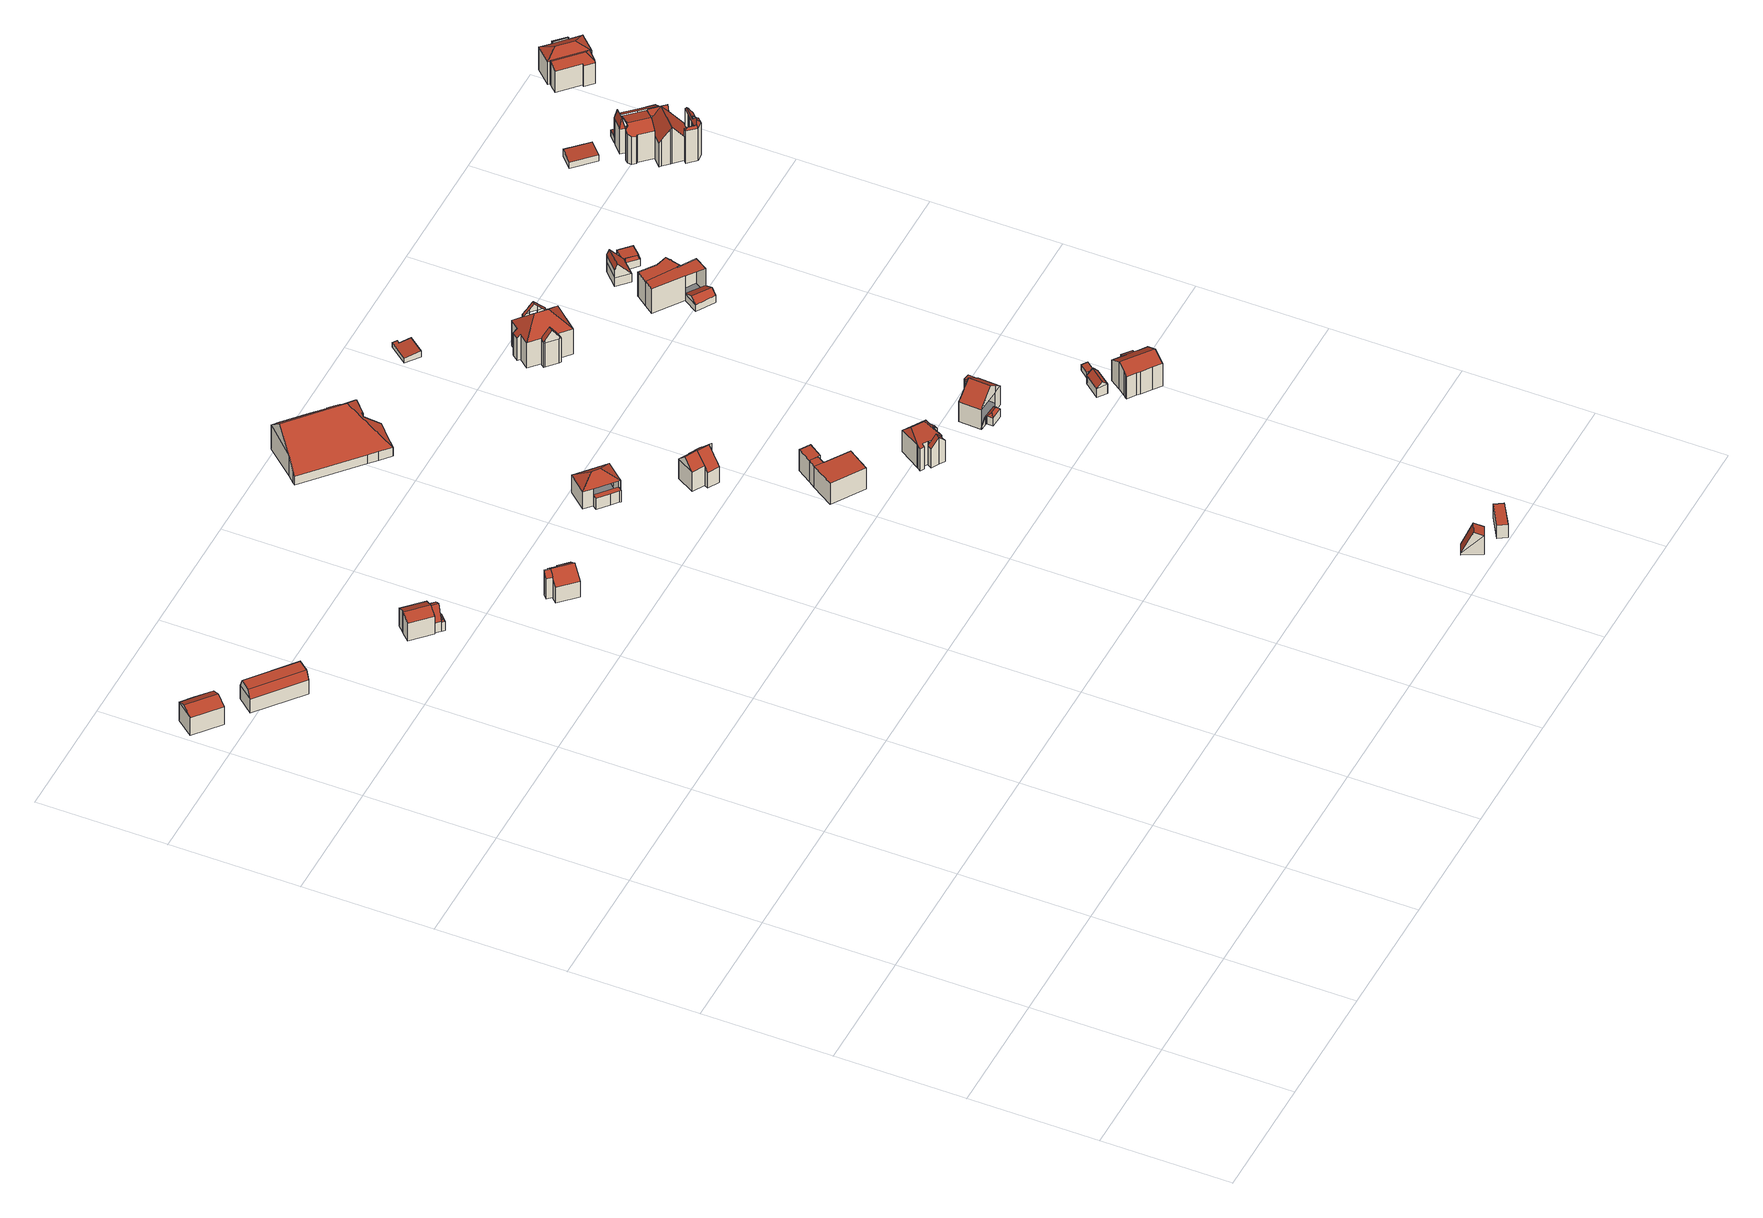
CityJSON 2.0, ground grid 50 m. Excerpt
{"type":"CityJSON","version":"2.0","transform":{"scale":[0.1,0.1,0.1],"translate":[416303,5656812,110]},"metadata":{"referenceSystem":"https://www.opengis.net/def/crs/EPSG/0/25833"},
"CityObjects":{
"building1":{"type":"Building","attributes":{"Dachtyp_tdc":"tdcGableRoof","Gemeindeschluessel":14612000,"Dachneigung":25.65,"QualitaetDacherkennung":59,"Geometrietyp2DReferenz":"3000","measuredHeight":10.37,"function":"31001_9998","roofType":"3100"},"geometry":[{"type":"Solid","lod":"2","boundaries":[[[[0,1,2,3]],[[1,4,5,2]],[[4,6,7,5]],[[6,8,9,7]],[[8,0,3,9]],[[10,11,12,13,14]],[[1,0,14,13]],[[8,10,14,0]],[[4,12,11,6]],[[1,13,12,4]],[[6,11,10,8]],[[3,2,5,7,9]]]],"semantics":{"surfaces":[{"type":"WallSurface"},{"type":"RoofSurface"},{"type":"GroundSurface"}],"values":[[0,0,0,0,0,1,1,0,0,0,0,2]]}}]},
"building2":{"type":"Building","attributes":{"Dachtyp_tdc":"tdcCutGableRoof","Gemeindeschluessel":14612000,"Dachneigung":0.324,"QualitaetDacherkennung":51,"Geometrietyp2DReferenz":"3000","measuredHeight":9.61,"function":"31001_9998","roofType":"9999"},"geometry":[{"type":"Solid","lod":"2","boundaries":[[[[15,16,17,18]],[[16,19,20,17]],[[19,21,22,20]],[[21,15,18,22]],[[16,15,23,24]],[[19,16,24,25]],[[21,19,25,26]],[[15,21,26,23]],[[25,24,23,26]],[[18,17,20,22]]]],"semantics":{"surfaces":[{"type":"WallSurface"},{"type":"RoofSurface"},{"type":"GroundSurface"}],"values":[[0,0,0,0,1,0,1,0,1,2]]}}]},
"building3":{"type":"Building","attributes":{"Gemeindeschluessel":14612000,"Geometrietyp2DReferenz":"3000","function":"31001_9998","roofType":"9999"},"children":["building3-1","building3-2"]},
"building3-1":{"type":"BuildingPart","attributes":{"Dachtyp_tdc":"tdcGableRoof","Dachneigung":25.51,"QualitaetDacherkennung":71,"Geometrietyp2DReferenz":"3000","measuredHeight":10.09,"roofType":"3100"},"parents":["building3"],"geometry":[{"type":"MultiSurface","lod":"2","boundaries":[[[27,28,29,30]],[[28,31,32,29]],[[31,33,34,32]],[[33,35,36,34]],[[35,37,38,36]],[[37,39,40,38]],[[41,42,43]],[[41,27,30,42]],[[44,39,37,35,33,31]],[[31,28,27,41,45,44]],[[30,29,32,34,36,38,40,46,42]]],"semantics":{"surfaces":[{"type":"WallSurface"},{"type":"RoofSurface"},{"type":"GroundSurface"}],"values":[0,0,0,0,0,0,0,0,1,1,2]}}]},
"building3-2":{"type":"BuildingPart","attributes":{"Dachtyp_tdc":"tdcGableRoof","Dachneigung":67.48,"QualitaetDacherkennung":15,"Geometrietyp2DReferenz":"3000","measuredHeight":10.65,"roofType":"3100"},"parents":["building3"],"geometry":[{"type":"MultiSurface","lod":"2","boundaries":[[[47,48,49,50]],[[48,51,52,49]],[[51,43,42,52]],[[39,47,50,40]],[[39,53,54,55,47]],[[51,54,53,45,43]],[[48,55,54,51]],[[47,55,48]],[[50,49,52,42,46,40]]],"semantics":{"surfaces":[{"type":"WallSurface"},{"type":"RoofSurface"},{"type":"GroundSurface"}],"values":[0,0,0,0,1,1,0,0,2]}}]},
"building4":{"type":"Building","attributes":{"Dachtyp_tdc":"tdcFreeFormRoof","Gemeindeschluessel":14612000,"Dachneigung":53.11,"QualitaetDacherkennung":17,"Geometrietyp2DReferenz":"3000","measuredHeight":5.24,"function":"31001_9998","roofType":"5000"},"geometry":[{"type":"Solid","lod":"2","boundaries":[[[[56,57,49,52]],[[57,58,59,49]],[[58,60,61,59]],[[60,56,52,61]],[[62,63,60,58]],[[62,58,57]],[[63,62,57,56]],[[63,56,60]],[[52,49,59,61]]]],"semantics":{"surfaces":[{"type":"WallSurface"},{"type":"RoofSurface"},{"type":"GroundSurface"}],"values":[[0,0,0,0,1,1,1,1,2]]}}]},
"building5":{"type":"Building","attributes":{"Gemeindeschluessel":14612000,"Geometrietyp2DReferenz":"3000","function":"31001_9998","roofType":"9999"},"children":["building5-1","building5-2","building5-3"]},
"building5-1":{"type":"BuildingPart","attributes":{"Dachtyp_tdc":"tdcPolyFlatRoof","Dachneigung":39.52,"QualitaetDacherkennung":37,"Geometrietyp2DReferenz":"3000","measuredHeight":11.46,"roofType":"2100"},"parents":["building5"],"geometry":[{"type":"MultiSurface","lod":"2","boundaries":[[[64,65,66,67,68]],[[65,69,70,66]],[[69,71,72,73,74,70]],[[69,65,64,75,71]],[[74,67,66,70]]],"semantics":{"surfaces":[{"type":"WallSurface"},{"type":"RoofSurface"},{"type":"GroundSurface"}],"values":[0,0,0,1,2]}}]},
"building5-2":{"type":"BuildingPart","attributes":{"Dachtyp_tdc":"tdcGableRoof","Dachneigung":38.6,"QualitaetDacherkennung":62,"Geometrietyp2DReferenz":"3000","measuredHeight":11.38,"roofType":"3100"},"parents":["building5"],"geometry":[{"type":"MultiSurface","lod":"2","boundaries":[[[76,77,78,79]],[[77,80,81,78]],[[80,82,83,81]],[[82,68,67,83]],[[84,85,86,87]],[[85,84,72,88,89,76]],[[77,89,88,75,64,90,80]],[[80,90,82]],[[82,90,64,68]],[[73,72,84]],[[76,89,77]],[[86,79,78,81,83,67,74,87]],[[73,84,87,74]]],"semantics":{"surfaces":[{"type":"WallSurface"},{"type":"RoofSurface"},{"type":"GroundSurface"}],"values":[0,0,0,0,0,1,1,0,0,0,0,2,0]}}]},
"building5-3":{"type":"BuildingPart","attributes":{"Dachtyp_tdc":"tdcPolyFlatRoof","Dachneigung":38.65,"QualitaetDacherkennung":51,"Geometrietyp2DReferenz":"3000","measuredHeight":9.5,"roofType":"2100"},"parents":["building5"],"geometry":[{"type":"MultiSurface","lod":"2","boundaries":[[[91,92,86,85]],[[91,93,94,92]],[[93,76,79,94]],[[76,93,91,85]],[[86,92,94,79]]],"semantics":{"surfaces":[{"type":"WallSurface"},{"type":"RoofSurface"},{"type":"GroundSurface"}],"values":[0,0,0,1,2]}}]},
"building6":{"type":"Building","attributes":{"Dachtyp_tdc":"tdcFreeFormRoof","Gemeindeschluessel":14612000,"Dachneigung":45.41,"QualitaetDacherkennung":34,"Geometrietyp2DReferenz":"3000","measuredHeight":17.36,"function":"31001_9998","roofType":"5000"},"geometry":[{"type":"Solid","lod":"2","boundaries":[[[[95,96,97,98]],[[96,99,100,97]],[[99,101,102,100]],[[101,103,104,102]],[[103,105,106,104]],[[105,107,108,106]],[[107,109,110,108]],[[109,111,112,110]],[[111,113,114,112]],[[113,115,116,114]],[[115,117,118,116]],[[117,119,120,118]],[[119,121,122,120]],[[121,123,124,122]],[[123,125,126,124]],[[125,127,128,126]],[[127,129,130,128]],[[129,131,132,130]],[[131,133,134,132]],[[133,135,136,134]],[[135,137,138,136]],[[137,139,140,138]],[[139,95,98,140]],[[111,109,107,105,103,101,141,142,113]],[[96,95,139,137,135,133,131,129,127,125,143,142,141,99]],[[117,115,113,142,143,123,121,119]],[[101,99,141]],[[125,123,143]],[[98,97,100,102,104,106,108,110,112,114,116,118,120,122,124,126,128,130,132,134,136,138,140]]]],"semantics":{"surfaces":[{"type":"WallSurface"},{"type":"RoofSurface"},{"type":"GroundSurface"}],"values":[[0,0,0,0,0,0,0,0,0,0,0,0,0,0,0,0,0,0,0,0,0,0,0,1,1,1,0,0,2]]}}]},
"building7":{"type":"Building","attributes":{"Gemeindeschluessel":14612000,"Geometrietyp2DReferenz":"3000","function":"31001_9998","roofType":"9999"},"children":["building7-1","building7-2"]},
"building7-1":{"type":"BuildingPart","attributes":{"Dachtyp_tdc":"tdcHipRoof","Dachneigung":36.63,"QualitaetDacherkennung":74,"Geometrietyp2DReferenz":"3000","measuredHeight":11.48,"roofType":"3200"},"parents":["building7"],"geometry":[{"type":"MultiSurface","lod":"2","boundaries":[[[144,145,146]],[[147,148,149,150,151]],[[152,153,154]],[[150,152,154,151]],[[153,155,144,147,151,154]],[[156,157,158,159,160,161,162,146]],[[155,153,157,156,163]],[[153,152,158,157]],[[152,150,159,158]],[[150,149,160,159]],[[149,148,161,160]],[[148,147,162,161]],[[147,144,146,162]]],"semantics":{"surfaces":[{"type":"WallSurface"},{"type":"RoofSurface"},{"type":"GroundSurface"}],"values":[0,1,1,1,1,2,0,0,0,0,0,0,0]}}]},
"building7-2":{"type":"BuildingPart","attributes":{"Dachtyp_tdc":"tdcPolyFlatRoof","Dachneigung":0,"QualitaetDacherkennung":47,"Geometrietyp2DReferenz":"3000","measuredHeight":5.16,"roofType":"1000"},"parents":["building7"],"geometry":[{"type":"MultiSurface","lod":"2","boundaries":[[[145,164,165,146]],[[164,166,167,165]],[[166,168,169,167]],[[168,170,171,169]],[[170,163,156,171]],[[170,168,166,164,145,163]],[[156,146,165,167,169,171]]],"semantics":{"surfaces":[{"type":"WallSurface"},{"type":"RoofSurface"},{"type":"GroundSurface"}],"values":[0,0,0,0,0,1,2]}}]},
"building8":{"type":"Building","attributes":{"Gemeindeschluessel":14612000,"Geometrietyp2DReferenz":"3000","function":"31001_9998","roofType":"9999"},"children":["building8-1","building8-2"]},
"building8-1":{"type":"BuildingPart","attributes":{"Dachtyp_tdc":"tdcGableRoof","Dachneigung":44.55,"QualitaetDacherkennung":67,"Geometrietyp2DReferenz":"3000","measuredHeight":13.02,"roofType":"3100"},"parents":["building8"],"geometry":[{"type":"MultiSurface","lod":"2","boundaries":[[[172,173,174,175]],[[173,176,177,174]],[[176,178,179,177]],[[180,172,175,181]],[[180,182,183,184,172]],[[185,186,184,183,187,188]],[[176,185,188,178]],[[173,186,185,176]],[[172,184,186,173]],[[175,174,177,179,189,181]]],"semantics":{"surfaces":[{"type":"WallSurface"},{"type":"RoofSurface"},{"type":"GroundSurface"}],"values":[0,0,0,0,1,1,0,0,0,2]}}]},
"building8-2":{"type":"BuildingPart","attributes":{"Dachtyp_tdc":"tdcGableRoof","Dachneigung":45.24,"QualitaetDacherkennung":61,"Geometrietyp2DReferenz":"3000","measuredHeight":13.01,"roofType":"3100"},"parents":["building8"],"geometry":[{"type":"MultiSurface","lod":"2","boundaries":[[[190,191,192,193]],[[191,180,181,192]],[[185,177,179,178,188]],[[185,194,195,177]],[[194,196,197,195]],[[196,198,199,197]],[[198,200,201,199]],[[200,202,203,201]],[[202,204,205,203]],[[204,206,207,205]],[[206,208,209,207]],[[208,210,211,209]],[[210,190,193,211]],[[206,204,202,200,198,196,194,185,188,187,182,212]],[[212,180,191,190,210,208,206]],[[193,192,181,189,179,177,195,197,199,201,203,205,207,209,211]]],"semantics":{"surfaces":[{"type":"WallSurface"},{"type":"RoofSurface"},{"type":"GroundSurface"}],"values":[0,0,0,0,0,0,0,0,0,0,0,0,0,1,1,2]}}]},
"building9":{"type":"Building","attributes":{"Gemeindeschluessel":14612000,"Geometrietyp2DReferenz":"3000","function":"31001_9998","roofType":"9999"},"children":["building9-1","building9-2","building9-3"]},
"building9-1":{"type":"BuildingPart","attributes":{"Dachtyp_tdc":"tdcPolyFlatRoof","Dachneigung":0,"QualitaetDacherkennung":65,"Geometrietyp2DReferenz":"3000","measuredHeight":9.86,"roofType":"1000"},"parents":["building9"],"geometry":[{"type":"MultiSurface","lod":"2","boundaries":[[[213,214,215,216,217]],[[218,219,220,221,222]],[[219,223,224,220]],[[223,213,217,224]],[[223,219,218,214,213]],[[217,216,221,220,224]]],"semantics":{"surfaces":[{"type":"WallSurface"},{"type":"RoofSurface"},{"type":"GroundSurface"}],"values":[0,0,0,0,1,2]}}]},
"building9-2":{"type":"BuildingPart","attributes":{"Dachtyp_tdc":"tdcPolyFlatRoof","Dachneigung":0,"QualitaetDacherkennung":75,"Geometrietyp2DReferenz":"3000","measuredHeight":9.89,"roofType":"1000"},"parents":["building9"],"geometry":[{"type":"MultiSurface","lod":"2","boundaries":[[[225,226,227,228,229]],[[226,230,231,227]],[[230,232,233,231]],[[232,234,235,236,233]],[[234,232,230,226,225]],[[228,227,231,233,236]]],"semantics":{"surfaces":[{"type":"WallSurface"},{"type":"RoofSurface"},{"type":"GroundSurface"}],"values":[0,0,0,0,1,2]}}]},
"building9-3":{"type":"BuildingPart","attributes":{"Dachtyp_tdc":"tdcPolyFlatRoof","Dachneigung":0,"QualitaetDacherkennung":59,"Geometrietyp2DReferenz":"3000","measuredHeight":9.76,"roofType":"1000"},"parents":["building9"],"geometry":[{"type":"MultiSurface","lod":"2","boundaries":[[[215,229,228,216]],[[235,222,221,236]],[[222,235,229,215]],[[216,228,236,221]]],"semantics":{"surfaces":[{"type":"WallSurface"},{"type":"RoofSurface"},{"type":"GroundSurface"}],"values":[0,0,1,2]}}]},
"building10":{"type":"Building","attributes":{"Dachtyp_tdc":"tdcGableRoof","Gemeindeschluessel":14612000,"Dachneigung":66.43,"QualitaetDacherkennung":7,"Geometrietyp2DReferenz":"3000","measuredHeight":10.47,"function":"31001_2000","roofType":"3100"},"geometry":[{"type":"Solid","lod":"2","boundaries":[[[[237,238,239,240]],[[238,241,242,239]],[[241,243,244,242]],[[243,237,240,244]],[[241,238,245]],[[238,237,246,245]],[[243,241,245,246]],[[240,239,242,244]],[[237,243,246]]]],"semantics":{"surfaces":[{"type":"WallSurface"},{"type":"RoofSurface"},{"type":"GroundSurface"}],"values":[[0,0,0,0,0,1,1,2,0]]}}]},
"building11":{"type":"Building","attributes":{"Dachtyp_tdc":"tdcPolyFlatRoof","Gemeindeschluessel":14612000,"Dachneigung":4.39,"QualitaetDacherkennung":54,"Geometrietyp2DReferenz":"3000","measuredHeight":2.69,"function":"31001_9998","roofType":"2100"},"geometry":[{"type":"Solid","lod":"2","boundaries":[[[[247,248,249,250]],[[248,251,252,249]],[[251,253,254,252]],[[253,255,256,254]],[[255,257,258,256]],[[257,247,250,258]],[[257,255,253,251,248,247]],[[250,249,252,254,256,258]]]],"semantics":{"surfaces":[{"type":"WallSurface"},{"type":"RoofSurface"},{"type":"GroundSurface"}],"values":[[0,0,0,0,0,0,1,2]]}}]},
"building12":{"type":"Building","attributes":{"Dachtyp_tdc":"tdcPolyFlatRoof","Gemeindeschluessel":14612000,"Dachneigung":0,"QualitaetDacherkennung":75,"Geometrietyp2DReferenz":"3000","measuredHeight":6.17,"function":"31001_2000","roofType":"1000"},"geometry":[{"type":"Solid","lod":"2","boundaries":[[[[259,260,261,262]],[[260,263,264,261]],[[263,265,266,264]],[[265,259,262,266]],[[265,263,260,259]],[[262,261,264,266]]]],"semantics":{"surfaces":[{"type":"WallSurface"},{"type":"RoofSurface"},{"type":"GroundSurface"}],"values":[[0,0,0,0,1,2]]}}]},
"building13":{"type":"Building","attributes":{"Gemeindeschluessel":14612000,"Geometrietyp2DReferenz":"3000","function":"31001_9998","roofType":"9999"},"children":["building13-1","building13-2"]},
"building13-1":{"type":"BuildingPart","attributes":{"Dachtyp_tdc":"tdcGableRoof","Dachneigung":48.59,"QualitaetDacherkennung":44,"Geometrietyp2DReferenz":"3000","measuredHeight":12.54,"roofType":"3100"},"parents":["building13"],"geometry":[{"type":"MultiSurface","lod":"2","boundaries":[[[267,268,269,270]],[[268,271,272,269]],[[271,273,274,272]],[[273,275,276,274]],[[271,268,267,277,278]],[[278,279,275,273,271]],[[280,270,269,272,274,276]]],"semantics":{"surfaces":[{"type":"WallSurface"},{"type":"RoofSurface"},{"type":"GroundSurface"}],"values":[0,0,0,0,1,1,2]}}]},
"building13-2":{"type":"BuildingPart","attributes":{"Dachtyp_tdc":"tdcHipRoof","Dachneigung":10.64,"QualitaetDacherkennung":34,"Geometrietyp2DReferenz":"3000","measuredHeight":12.09,"roofType":"3200"},"parents":["building13"],"geometry":[{"type":"MultiSurface","lod":"2","boundaries":[[[281,282,283,284,285,279,286,277,287,288,289]],[[290,291,289,288]],[[292,293,294,295,296,297,298,299,300,301,302,270,280,276,303]],[[283,282,293,292]],[[282,281,294,293]],[[281,304,295,294]],[[304,291,296,295]],[[291,290,297,296]],[[290,305,298,297]],[[305,306,299,298]],[[306,307,300,299]],[[307,308,301,300]],[[308,309,302,301]],[[309,287,267,270,302]],[[285,284,303,276,275]],[[284,283,292,303]],[[291,304,281,289]],[[287,309,308,307,306,305,290,288]]],"semantics":{"surfaces":[{"type":"RoofSurface"},{"type":"GroundSurface"},{"type":"WallSurface"}],"values":[0,0,1,2,2,2,2,2,2,2,2,2,2,2,2,2,0,0]}}]},
"building14":{"type":"Building","attributes":{"Gemeindeschluessel":14612000,"Geometrietyp2DReferenz":"3000","function":"31001_9998","roofType":"9999"},"children":["building14-1","building14-2","building14-3","building14-4"]},
"building14-1":{"type":"BuildingPart","attributes":{"Dachtyp_tdc":"tdcGableRoof","Dachneigung":45.74,"QualitaetDacherkennung":23,"Geometrietyp2DReferenz":"3000","measuredHeight":16.09,"roofType":"3100"},"parents":["building14"],"geometry":[{"type":"MultiSurface","lod":"2","boundaries":[[[310,311,312,313]],[[311,314,315,316,312]],[[317,318,319,320,321]],[[318,322,323,319]],[[322,324,325,323]],[[324,326,327,325]],[[328,310,313,329]],[[330,331,332,333,334,335,336]],[[324,322,337,338,333,332,339,326]],[[314,334,333,338,317]],[[317,338,337,318]],[[318,337,322]],[[310,336,335,311]],[[328,330,336,310]],[[311,335,334,314]],[[313,312,316,320,319,323,325,327,329]]],"semantics":{"surfaces":[{"type":"WallSurface"},{"type":"RoofSurface"},{"type":"GroundSurface"}],"values":[0,0,0,0,0,0,0,1,1,0,0,0,0,0,0,2]}}]},
"building14-2":{"type":"BuildingPart","attributes":{"Dachtyp_tdc":"tdcGableRoof","Dachneigung":63.7,"QualitaetDacherkennung":13,"Geometrietyp2DReferenz":"3000","measuredHeight":6.7,"roofType":"3100"},"parents":["building14"],"geometry":[{"type":"MultiSurface","lod":"2","boundaries":[[[340,321,320,341]],[[340,342,343]],[[342,315,344,343]],[[321,340,343,344]],[[316,345,341,320]],[[315,342,345,316]],[[342,340,341,345]]],"semantics":{"surfaces":[{"type":"WallSurface"},{"type":"RoofSurface"},{"type":"GroundSurface"}],"values":[0,0,1,1,2,0,0]}}]},
"building14-3":{"type":"BuildingPart","attributes":{"Dachtyp_tdc":"tdcHipRoof","Dachneigung":43.05,"QualitaetDacherkennung":59,"Geometrietyp2DReferenz":"3000","measuredHeight":17.69,"roofType":"3200"},"parents":["building14"],"geometry":[{"type":"MultiSurface","lod":"2","boundaries":[[[346,347,348,349,350,351,352]],[[353,354,355,339,331,330,346,352,356]],[[351,357,358,359,360,356,352]],[[361,362,363,364,365,366,367,329,327,325,368,369,370]],[[357,361,371]],[[357,351,362,361]],[[351,350,363,362]],[[350,349,364,363]],[[349,348,365,364]],[[348,347,366,365]],[[347,346,367,366]],[[346,330,329,367]],[[330,328,329]],[[355,354,325,327,326]],[[354,353,368,325]],[[353,360,369,368]],[[360,359,370,369]],[[359,372,370]],[[360,353,356]]],"semantics":{"surfaces":[{"type":"RoofSurface"},{"type":"GroundSurface"},{"type":"WallSurface"}],"values":[0,0,0,1,2,2,2,2,2,2,2,2,2,2,2,2,2,2,0]}}]},
"building14-4":{"type":"BuildingPart","attributes":{"Dachtyp_tdc":"tdcGableRoof","Dachneigung":54.38,"QualitaetDacherkennung":34,"Geometrietyp2DReferenz":"3000","measuredHeight":15.91,"roofType":"3100"},"parents":["building14"],"geometry":[{"type":"MultiSurface","lod":"2","boundaries":[[[372,373,374,370]],[[373,375,376,374]],[[375,377,378,376]],[[377,379,380,378]],[[379,371,361,380]],[[373,372,358,381,382,383]],[[357,384,385,382,381]],[[375,383,382,385,377]],[[377,385,384,379]],[[379,384,357,371]],[[373,383,375]],[[374,376,378,380,361,370]]],"semantics":{"surfaces":[{"type":"WallSurface"},{"type":"RoofSurface"},{"type":"GroundSurface"}],"values":[0,0,0,0,0,1,1,0,0,0,0,2]}}]},
"building15":{"type":"Building","attributes":{"Gemeindeschluessel":14612000,"Geometrietyp2DReferenz":"3000","function":"31001_9998","roofType":"9999"},"children":["building15-1","building15-2","building15-3"]},
"building15-1":{"type":"BuildingPart","attributes":{"Dachtyp_tdc":"tdcPolyFlatRoof","Dachneigung":15.02,"QualitaetDacherkennung":69,"Geometrietyp2DReferenz":"3000","measuredHeight":10.95,"roofType":"2100"},"parents":["building15"],"geometry":[{"type":"MultiSurface","lod":"2","boundaries":[[[386,387,388,389,390,391]],[[392,393,394,395,396,397]],[[391,390,393,392,398]],[[390,389,394,393]],[[389,388,395,394]],[[388,387,396,395]],[[387,386,399,397,396]]],"semantics":{"surfaces":[{"type":"RoofSurface"},{"type":"GroundSurface"},{"type":"WallSurface"}],"values":[0,1,2,2,2,2,2]}}]},
"building15-2":{"type":"BuildingPart","attributes":{"Dachtyp_tdc":"tdcFreeFormRoof","Dachneigung":41.77,"QualitaetDacherkennung":10,"Geometrietyp2DReferenz":"3000","measuredHeight":4.82,"roofType":"5000"},"parents":["building15"],"geometry":[{"type":"MultiSurface","lod":"2","boundaries":[[[400,401,402,403]],[[404,405,406,407]],[[405,408,409,406]],[[408,410,411,409]],[[410,412,413,411]],[[412,414,415,413]],[[414,416,417,415]],[[416,418,419,417]],[[418,400,403,419]],[[414,412,420]],[[421,401,400,418]],[[412,410,422,420]],[[410,408,422]],[[408,405,404,423]],[[408,423,421,418,416,414,420,422]],[[403,402,424,425,407,406,409,411,413,415,417,419]]],"semantics":{"surfaces":[{"type":"WallSurface"},{"type":"RoofSurface"},{"type":"GroundSurface"}],"values":[0,0,0,0,0,0,0,0,0,1,1,1,1,1,1,2]}}]},
"building15-3":{"type":"BuildingPart","attributes":{"Dachtyp_tdc":"tdcGableRoof","Dachneigung":37.78,"QualitaetDacherkennung":48,"Geometrietyp2DReferenz":"3000","measuredHeight":14.45,"roofType":"3100"},"parents":["building15"],"geometry":[{"type":"MultiSurface","lod":"2","boundaries":[[[426,427,404,407,428]],[[429,430,431,402,401]],[[430,432,433,431]],[[432,434,435,433]],[[434,398,392,435]],[[399,436,437,397]],[[436,426,428,437]],[[436,386,438,439,440,441,426]],[[429,440,439,442,443,430]],[[430,443,432]],[[432,443,442,434]],[[434,442,439,438,391,398]],[[427,441,440,429]],[[426,441,427]],[[399,386,436]],[[428,407,425,424,402,431,433,435,392,397,437]]],"semantics":{"surfaces":[{"type":"WallSurface"},{"type":"RoofSurface"},{"type":"GroundSurface"}],"values":[0,0,0,0,0,0,0,1,1,0,0,0,0,0,0,2]}}]},
"building16":{"type":"Building","attributes":{"Gemeindeschluessel":14612000,"Geometrietyp2DReferenz":"3000","function":"31001_9998","roofType":"9999"},"children":["building16-1","building16-2","building16-3"]},
"building16-1":{"type":"BuildingPart","attributes":{"Dachtyp_tdc":"tdcPolyFlatRoof","Dachneigung":0,"QualitaetDacherkennung":32,"Geometrietyp2DReferenz":"3000","measuredHeight":11.21,"roofType":"1000"},"parents":["building16"],"geometry":[{"type":"MultiSurface","lod":"2","boundaries":[[[444,445,446,447,448]],[[445,449,450,451,446]],[[452,453,454,455,456]],[[453,457,458,459,454]],[[453,452,449,445,444,457]],[[459,447,446,451,455,454]]],"semantics":{"surfaces":[{"type":"WallSurface"},{"type":"RoofSurface"},{"type":"GroundSurface"}],"values":[0,0,0,0,1,2]}}]},
"building16-2":{"type":"BuildingPart","attributes":{"Dachtyp_tdc":"tdcPolyFlatRoof","Dachneigung":0,"QualitaetDacherkennung":65,"Geometrietyp2DReferenz":"3000","measuredHeight":11.19,"roofType":"1000"},"parents":["building16"],"geometry":[{"type":"MultiSurface","lod":"2","boundaries":[[[460,461,462,463]],[[461,464,465,462]],[[464,466,467,465]],[[466,468,469,467]],[[468,470,471,469]],[[470,472,473,471]],[[472,456,455,473]],[[450,474,475,451]],[[474,476,477,475]],[[476,460,463,477]],[[476,474,450,456,472,470,468,466,464,461,460]],[[463,462,465,467,469,471,473,455,451,475,477]]],"semantics":{"surfaces":[{"type":"WallSurface"},{"type":"RoofSurface"},{"type":"GroundSurface"}],"values":[0,0,0,0,0,0,0,0,0,0,1,2]}}]},
"building16-3":{"type":"BuildingPart","attributes":{"Dachtyp_tdc":"tdcGableRoof","Dachneigung":27.66,"QualitaetDacherkennung":15,"Geometrietyp2DReferenz":"3000","measuredHeight":5.36,"roofType":"3100"},"parents":["building16"],"geometry":[{"type":"MultiSurface","lod":"2","boundaries":[[[458,478,479,459]],[[448,480,481]],[[478,458,482]],[[480,478,482,481]],[[458,448,481,482]],[[479,483,447,459]],[[478,480,483,479]],[[480,448,447,483]]],"semantics":{"surfaces":[{"type":"WallSurface"},{"type":"RoofSurface"},{"type":"GroundSurface"}],"values":[0,0,0,1,1,2,0,0]}}]},
"building17":{"type":"Building","attributes":{"Dachtyp_tdc":"tdcFreeFormRoof","Gemeindeschluessel":14612000,"Dachneigung":45.19,"QualitaetDacherkennung":78,"Geometrietyp2DReferenz":"3000","measuredHeight":6.23,"function":"31001_9998","roofType":"5000"},"geometry":[{"type":"Solid","lod":"2","boundaries":[[[[484,485,486,487]],[[485,488,489,486]],[[488,490,491,489]],[[490,492,493,491]],[[492,484,487,493]],[[488,485,494,495,490]],[[495,494,484,492]],[[485,484,494]],[[492,490,495]],[[487,486,489,491,493]]]],"semantics":{"surfaces":[{"type":"WallSurface"},{"type":"RoofSurface"},{"type":"GroundSurface"}],"values":[[0,0,0,0,0,1,1,0,0,2]]}}]},
"building18":{"type":"Building","attributes":{"Gemeindeschluessel":14612000,"Geometrietyp2DReferenz":"3000","function":"31001_9998","roofType":"9999"},"children":["building18-1","building18-2","building18-3"]},
"building18-1":{"type":"BuildingPart","attributes":{"Dachtyp_tdc":"tdcPolyFlatRoof","Dachneigung":0,"QualitaetDacherkennung":60,"Geometrietyp2DReferenz":"3000","measuredHeight":3.51,"roofType":"1000"},"parents":["building18"],"geometry":[{"type":"MultiSurface","lod":"2","boundaries":[[[496,497,498,499]],[[497,500,501,498]],[[500,502,503,504,501]],[[502,500,497,496,505]],[[499,498,501,504,506]]],"semantics":{"surfaces":[{"type":"WallSurface"},{"type":"RoofSurface"},{"type":"GroundSurface"}],"values":[0,0,0,1,2]}}]},
"building18-2":{"type":"BuildingPart","attributes":{"Dachtyp_tdc":"tdcFreeFormRoof","Dachneigung":51.21,"QualitaetDacherkennung":11,"Geometrietyp2DReferenz":"3000","measuredHeight":4.58,"roofType":"5000"},"parents":["building18"],"geometry":[{"type":"MultiSurface","lod":"2","boundaries":[[[503,507,508,504]],[[507,509,510,508]],[[511,512,509,507]],[[511,507,503]],[[512,511,503,513]],[[512,513,509]],[[506,504,508,510]]],"semantics":{"surfaces":[{"type":"WallSurface"},{"type":"RoofSurface"},{"type":"GroundSurface"}],"values":[0,0,1,1,1,1,2]}}]},
"building18-3":{"type":"BuildingPart","attributes":{"Dachtyp_tdc":"tdcGableRoof","Dachneigung":48.81,"QualitaetDacherkennung":2,"Geometrietyp2DReferenz":"3000","measuredHeight":9.77,"roofType":"3100"},"parents":["building18"],"geometry":[{"type":"MultiSurface","lod":"2","boundaries":[[[514,515,499,516]],[[515,517,513,506,499]],[[518,519,520,510,509]],[[519,521,522,520]],[[521,514,516,522]],[[523,524,525,526]],[[518,517,527,525,524,519]],[[515,527,517]],[[514,526,525,527,515]],[[521,523,526,514]],[[519,524,523,521]],[[516,499,506,510,520,522]]],"semantics":{"surfaces":[{"type":"WallSurface"},{"type":"RoofSurface"},{"type":"GroundSurface"}],"values":[0,0,0,0,0,1,1,0,0,0,0,2]}}]},
"building19":{"type":"Building","attributes":{"Dachtyp_tdc":"tdcPolyFlatRoof","Gemeindeschluessel":14612000,"Dachneigung":6.65,"QualitaetDacherkennung":50,"Geometrietyp2DReferenz":"3000","measuredHeight":2.92,"function":"31001_9998","roofType":"2100"},"geometry":[{"type":"Solid","lod":"2","boundaries":[[[[528,529,530,531]],[[529,532,533,530]],[[532,534,535,533]],[[534,536,537,535]],[[536,528,531,537]],[[536,534,532,529,528]],[[531,530,533,535,537]]]],"semantics":{"surfaces":[{"type":"WallSurface"},{"type":"RoofSurface"},{"type":"GroundSurface"}],"values":[[0,0,0,0,0,1,2]]}}]},
"building20":{"type":"Building","attributes":{"Gemeindeschluessel":14612000,"Geometrietyp2DReferenz":"3000","function":"31001_9998","roofType":"9999"},"children":["building20-1","building20-2"]},
"building20-1":{"type":"BuildingPart","attributes":{"Dachtyp_tdc":"tdcGableRoof","Dachneigung":64.71,"QualitaetDacherkennung":33,"Geometrietyp2DReferenz":"3000","measuredHeight":6.84,"roofType":"3100"},"parents":["building20"],"geometry":[{"type":"MultiSurface","lod":"2","boundaries":[[[538,539,540,541]],[[539,542,543,540]],[[544,545,546,547]],[[545,548,549,546]],[[548,550,551,549]],[[550,552,553,551]],[[552,538,541,553]],[[548,545,544,542,539,538]],[[538,552,550,548]],[[541,540,543,547,546,549,551,553]]],"semantics":{"surfaces":[{"type":"WallSurface"},{"type":"RoofSurface"},{"type":"GroundSurface"}],"values":[0,0,0,0,0,0,0,1,1,2]}}]},
"building20-2":{"type":"BuildingPart","attributes":{"Dachtyp_tdc":"tdcGableRoof","Dachneigung":31.45,"QualitaetDacherkennung":37,"Geometrietyp2DReferenz":"3000","measuredHeight":12.68,"roofType":"3100"},"parents":["building20"],"geometry":[{"type":"MultiSurface","lod":"2","boundaries":[[[554,543,542]],[[554,555,556,543]],[[555,557,558,556]],[[557,559,560,558]],[[559,561,562,560]],[[561,563,564,562]],[[563,565,566,564]],[[565,567,568,566]],[[567,569,570,568]],[[569,571,572,570]],[[571,573,574,572]],[[573,575,576,574]],[[575,577,547,576]],[[577,544,547]],[[573,571,569,567,565,563,561,559,557]],[[557,555,554,577,575,573]],[[543,556,558,560,562,564,566,568,570,572,574,576,547]]],"semantics":{"surfaces":[{"type":"WallSurface"},{"type":"RoofSurface"},{"type":"GroundSurface"}],"values":[0,0,0,0,0,0,0,0,0,0,0,0,0,0,1,1,2]}}]},
"building21":{"type":"Building","attributes":{"Dachtyp_tdc":"tdcPolyFlatRoof","Gemeindeschluessel":14612000,"Dachneigung":3.5,"QualitaetDacherkennung":74,"Geometrietyp2DReferenz":"3000","measuredHeight":3.27,"function":"31001_9998","roofType":"2100"},"geometry":[{"type":"Solid","lod":"2","boundaries":[[[[578,579,580,581]],[[579,582,583,580]],[[582,584,585,583]],[[584,578,581,585]],[[584,582,579,578]],[[581,580,583,585]]]],"semantics":{"surfaces":[{"type":"WallSurface"},{"type":"RoofSurface"},{"type":"GroundSurface"}],"values":[[0,0,0,0,1,2]]}}]},
"building22":{"type":"Building","attributes":{"Gemeindeschluessel":14612000,"Geometrietyp2DReferenz":"3000","function":"31001_9998","roofType":"9999"},"children":["building22-1","building22-2","building22-3","building22-4","building22-5","building22-6","building22-7"]},
"building22-1":{"type":"BuildingPart","attributes":{"Dachtyp_tdc":"tdcFreeFormRoof","Dachneigung":49.03,"QualitaetDacherkennung":17,"Geometrietyp2DReferenz":"3000","measuredHeight":4.64,"roofType":"5000"},"parents":["building22"],"geometry":[{"type":"MultiSurface","lod":"2","boundaries":[[[586,587,588,589]],[[587,590,591,588]],[[590,592,593,591]],[[594,586,589,595]],[[592,590,596]],[[590,587,586,597,596]],[[586,594,597]],[[594,598,592,596,597]],[[589,588,591,593,599,595]]],"semantics":{"surfaces":[{"type":"WallSurface"},{"type":"RoofSurface"},{"type":"GroundSurface"}],"values":[0,0,0,0,1,1,1,1,2]}}]},
"building22-2":{"type":"BuildingPart","attributes":{"Dachtyp_tdc":"tdcFreeFormRoof","Dachneigung":72.7,"QualitaetDacherkennung":26,"Geometrietyp2DReferenz":"3000","measuredHeight":16.23,"roofType":"5000"},"parents":["building22"],"geometry":[{"type":"MultiSurface","lod":"2","boundaries":[[[600,601,602,603]],[[604,601,600]],[[605,604,600,606,607,608]],[[604,605,609,610,611,612,601]],[[613,614,615,603,602,616]]],"semantics":{"surfaces":[{"type":"WallSurface"},{"type":"RoofSurface"},{"type":"GroundSurface"}],"values":[0,0,1,1,2]}}]},
"building22-3":{"type":"BuildingPart","attributes":{"Dachtyp_tdc":"tdcFreeFormRoof","Dachneigung":35.35,"QualitaetDacherkennung":29,"Geometrietyp2DReferenz":"3000","measuredHeight":15.66,"roofType":"5000"},"parents":["building22"],"geometry":[{"type":"MultiSurface","lod":"2","boundaries":[[[617,618,619,620,621]],[[618,622,623,619]],[[622,624,625,623]],[[624,626,627,625]],[[626,628,629,627]],[[628,630,631,629]],[[617,632,633,630,628,626,624,622,618]],[[632,634,635,633]],[[617,609,608,634,632]],[[635,630,633]],[[620,619,623,625,627,629,631,636,637,614,613]]],"semantics":{"surfaces":[{"type":"WallSurface"},{"type":"RoofSurface"},{"type":"GroundSurface"}],"values":[0,0,0,0,0,0,1,1,0,0,2]}}]},
"building22-4":{"type":"BuildingPart","attributes":{"Dachtyp_tdc":"tdcFreeFormRoof","Dachneigung":52.49,"QualitaetDacherkennung":4,"Geometrietyp2DReferenz":"3000","measuredHeight":16.94,"roofType":"5000"},"parents":["building22"],"geometry":[{"type":"MultiSurface","lod":"2","boundaries":[[[638,639,640,641,642]],[[639,643,644,640]],[[643,645,646,644]],[[647,648,649,650]],[[648,651,652,649]],[[651,653,654,652]],[[653,655,656,654]],[[655,657,658,656]],[[657,659,660,658]],[[659,661,662,660]],[[661,663,664,662]],[[663,665,666,664]],[[665,667,668,666]],[[667,669,670,671,668]],[[663,661,672,673]],[[661,659,674,672]],[[659,657,655,653,651,648,647,645,643,639,675,674]],[[639,638,675]],[[638,676,677,673,672,674,675]],[[676,669,678,679,677]],[[669,667,678]],[[667,665,679,678]],[[665,663,673,677,679]],[[671,680,641,640,644,646,650,649,652,654,656,658,660,662,664,666,668]],[[645,647,650,646]]],"semantics":{"surfaces":[{"type":"WallSurface"},{"type":"RoofSurface"},{"type":"GroundSurface"}],"values":[0,0,0,0,0,0,0,0,0,0,0,0,0,0,1,1,1,1,1,1,1,1,1,2,0]}}]},
"building22-5":{"type":"BuildingPart","attributes":{"Dachtyp_tdc":"tdcPolyFlatRoof","Dachneigung":35.02,"QualitaetDacherkennung":38,"Geometrietyp2DReferenz":"3000","measuredHeight":15.51,"roofType":"2100"},"parents":["building22"],"geometry":[{"type":"MultiSurface","lod":"2","boundaries":[[[681,682,606,615,683]],[[684,681,683,593,592]],[[684,685,686,682,681]],[[683,615,614,637,599,593]]],"semantics":{"surfaces":[{"type":"WallSurface"},{"type":"RoofSurface"},{"type":"GroundSurface"}],"values":[0,0,1,2]}}]},
"building22-6":{"type":"BuildingPart","attributes":{"Dachtyp_tdc":"tdcFreeFormRoof","Dachneigung":78.16,"QualitaetDacherkennung":20,"Geometrietyp2DReferenz":"3000","measuredHeight":15.87,"roofType":"5000"},"parents":["building22"],"geometry":[{"type":"MultiSurface","lod":"2","boundaries":[[[687,688,689,690]],[[688,691,594,595,689]],[[692,687,690,636]],[[693,691,694]],[[691,688,687,695,694]],[[695,687,692]],[[694,695,692,696,693]],[[690,689,595,599,637,636]]],"semantics":{"surfaces":[{"type":"WallSurface"},{"type":"RoofSurface"},{"type":"GroundSurface"}],"values":[0,0,0,1,1,1,1,2]}}]},
"building22-7":{"type":"BuildingPart","attributes":{"Dachtyp_tdc":"tdcGableRoof","Dachneigung":51.3,"QualitaetDacherkennung":39,"Geometrietyp2DReferenz":"3000","measuredHeight":16.85,"roofType":"3100"},"parents":["building22"],"geometry":[{"type":"MultiSurface","lod":"2","boundaries":[[[697,698,699,700]],[[701,611,702,621,703,704,705,706]],[[706,670,707,642,698,697,708,701]],[[699,641,680,671,709,710,711,712,620,613,616,602,700]],[[708,697,700,602,601]],[[698,642,641,699]],[[670,706,709,671]],[[706,705,710,709]],[[705,704,711,710]],[[704,703,712,711]],[[703,621,620,712]]],"semantics":{"surfaces":[{"type":"WallSurface"},{"type":"RoofSurface"},{"type":"GroundSurface"}],"values":[0,1,1,2,0,0,0,0,0,0,0]}}]},
"building23":{"type":"Building","attributes":{"Gemeindeschluessel":14612000,"Geometrietyp2DReferenz":"3000","function":"31001_9998","roofType":"9999"},"children":["building23-1","building23-2","building23-3"]},
"building23-1":{"type":"BuildingPart","attributes":{"Dachtyp_tdc":"tdcHipAndGableRoof","Dachneigung":26.14,"QualitaetDacherkennung":20,"Geometrietyp2DReferenz":"3000","measuredHeight":11.56,"roofType":"5000"},"parents":["building23"],"geometry":[{"type":"MultiSurface","lod":"2","boundaries":[[[713,714,715,716]],[[714,717,718,715]],[[717,719,720,721,718]],[[722,723,724]],[[722,725,726,723]],[[725,727,728,726]],[[727,729,730,728]],[[729,713,716,730]],[[725,722,731]],[[722,719,717,731]],[[717,714,713,729,727,725,731]],[[716,715,718,721,723,726,728,730]]],"semantics":{"surfaces":[{"type":"WallSurface"},{"type":"RoofSurface"},{"type":"GroundSurface"}],"values":[0,0,0,0,0,0,0,0,1,1,1,2]}}]},
"building23-2":{"type":"BuildingPart","attributes":{"Dachtyp_tdc":"tdcPolyFlatRoof","Dachneigung":29.6,"QualitaetDacherkennung":40,"Geometrietyp2DReferenz":"3000","measuredHeight":11.04,"roofType":"2100"},"parents":["building23"],"geometry":[{"type":"MultiSurface","lod":"2","boundaries":[[[732,733,734,735]],[[733,736,737,738,734]],[[739,732,735,740,741]],[[739,736,733,732]],[[735,734,738,740]]],"semantics":{"surfaces":[{"type":"WallSurface"},{"type":"RoofSurface"},{"type":"GroundSurface"}],"values":[0,0,0,1,2]}}]},
"building23-3":{"type":"BuildingPart","attributes":{"Dachtyp_tdc":"tdcHipRoof","Dachneigung":29.62,"QualitaetDacherkennung":60,"Geometrietyp2DReferenz":"3000","measuredHeight":12.75,"roofType":"3200"},"parents":["building23"],"geometry":[{"type":"MultiSurface","lod":"2","boundaries":[[[720,742,743,721]],[[742,744,745,743]],[[744,741,740,745]],[[737,746,747,738]],[[746,748,749,747]],[[748,724,723,749]],[[748,746,750]],[[744,742,751]],[[746,737,741,744,751,750]],[[742,720,724,748,750,751]],[[721,743,745,740,738,747,749,723]]],"semantics":{"surfaces":[{"type":"WallSurface"},{"type":"RoofSurface"},{"type":"GroundSurface"}],"values":[0,0,0,0,0,0,1,1,1,1,2]}}]}
},
"vertices":[
[107,3571,110],[7,3652,110],[7,3652,28],[107,3571,28],[61,3718,110],[61,3718,28],[104,3683,110],[104,3683,28],[161,3636,110],[161,3636,28],[161,3636,113],[104,3683,113],[61,3718,113],[36,3688,132],[136,3606,132],
[240,3573,96],[411,3433,95],[411,3433,35],[240,3573,35],[360,3371,99],[360,3371,35],[189,3511,99],[189,3511,35],[232,3562,131],[402,3423,131],[371,3384,131],[200,3524,131],
[790,3097,139],[719,3167,139],[719,3167,57],[790,3097,57],[747,3196,158],[747,3196,57],[752,3201,155],[752,3201,57],[776,3225,139],[776,3225,57],[847,3155,139],[847,3155,57],[829,3137,150],[829,3137,57],[793,3101,141],[793,3101,57],[793,3101,103],[818,3126,158],[807,3115,151],[818,3126,57],
[847,3120,150],[838,3111,139],[838,3111,57],[847,3120,57],[811,3083,103],[811,3083,57],[811,3118,164],[829,3101,164],[838,3111,157],
[811,3083,99],[838,3111,99],[849,3100,99],[849,3100,57],[821,3073,99],[821,3073,57],[838,3100,109],[821,3083,109],
[1109,2803,167],[1093,2819,167],[1093,2819,72],[1109,2803,72],[1109,2803,153],[1110,2835,187],[1110,2835,72],[1125,2820,187],[1125,2820,185],[1125,2820,160],[1125,2820,72],[1114,2808,173],
[1205,2774,167],[1152,2720,144],[1152,2720,72],[1205,2774,72],[1089,2783,144],[1089,2783,72],[1104,2798,151],[1104,2798,72],[1141,2836,167],[1168,2810,167],[1168,2810,72],[1141,2836,72],[1125,2819,186],[1188,2757,186],[1104,2798,162],
[1177,2819,157],[1177,2819,72],[1213,2783,157],[1213,2783,72],
[1278,3682,483],[1265,3668,500],[1265,3668,371],[1278,3682,371],[1303,3635,500],[1303,3635,371],[1258,3584,495],[1258,3584,371],[1254,3588,500],[1254,3588,371],[1244,3577,496],[1244,3577,371],[1295,3533,438],[1295,3533,371],[1287,3524,435],[1287,3524,371],[1260,3494,424],[1260,3494,371],[1230,3459,412],[1230,3459,371],[1190,3494,412],[1190,3494,371],[1159,3522,412],[1159,3522,371],[957,3701,412],[957,3701,371],[965,3711,424],[965,3711,371],[990,3738,462],[990,3738,371],[1088,3850,483],[1088,3850,371],[1112,3829,483],[1112,3829,371],[1196,3755,483],[1196,3755,371],[1232,3723,483],[1232,3723,371],[1246,3710,483],[1246,3710,371],[1256,3721,469],[1256,3721,371],[1282,3699,469],[1282,3699,371],[1272,3687,483],[1272,3687,371],[1296,3627,510],[1232,3633,545],[1044,3799,545],
[1527,2749,283],[1527,2749,255],[1527,2749,203],[1532,2745,283],[1544,2759,283],[1569,2789,284],[1592,2815,284],[1523,2815,318],[1484,2907,284],[1425,2837,283],[1495,2838,318],[1455,2811,283],[1455,2811,203],[1425,2837,203],[1484,2907,203],[1592,2815,203],[1569,2789,203],[1544,2759,203],[1532,2745,203],[1455,2811,255],
[1514,2734,255],[1514,2734,203],[1510,2737,255],[1510,2737,203],[1483,2760,255],[1483,2760,203],[1442,2795,255],[1442,2795,203],
[1697,2552,257],[1735,2621,257],[1735,2621,168],[1697,2552,168],[1779,2597,257],[1779,2597,168],[1780,2597,257],[1780,2597,168],[1742,2527,257],[1742,2527,168],[1761,2563,297],[1762,2564,298],[1717,2588,298],[1779,2597,260],[1735,2621,260],[1779,2596,262],[1780,2597,260],[1761,2563,168],
[1777,2488,239],[1734,2511,239],[1734,2511,168],[1777,2488,168],[1785,2607,249],[1785,2607,168],[1829,2583,249],[1829,2583,168],[1815,2558,277],[1815,2558,168],[1828,2551,277],[1828,2551,168],[1820,2536,293],[1820,2536,168],[1807,2543,293],[1807,2543,168],[1805,2539,298],[1805,2539,168],[1786,2503,257],[1786,2503,168],[1784,2499,253],[1784,2499,168],[1761,2563,298],
[1929,2143,170],[1984,2227,170],[1984,2227,169],[1984,2227,71],[1929,2143,71],[2015,2207,170],[2106,2147,170],[2106,2147,71],[2015,2207,71],[2015,2207,169],[2051,2064,170],[2051,2064,71],
[2003,2255,170],[2038,2309,170],[2038,2309,71],[2003,2255,71],[2003,2255,169],[2076,2284,170],[2076,2284,71],[2041,2231,170],[2041,2231,71],[2033,2235,170],[2033,2235,169],[2033,2235,71],
[2668,117,16],[2711,138,16],[2711,138,9],[2668,117,9],[2747,67,95],[2747,67,9],[2703,45,95],[2703,45,9],[2730,100,113],[2687,78,113],
[1719,3581,397],[1668,3620,392],[1668,3620,370],[1719,3581,370],[1722,3691,392],[1722,3691,370],[1738,3679,393],[1738,3679,370],[1729,3669,393],[1729,3669,370],[1766,3641,397],[1766,3641,370],
[2791,39,73],[2882,96,73],[2882,96,11],[2791,39,11],[2903,63,73],[2903,63,11],[2812,7,73],[2812,7,11],
[2304,1897,164],[2294,1880,164],[2294,1880,67],[2304,1897,67],[2273,1892,192],[2273,1892,67],[2244,1910,153],[2244,1910,67],[2255,1927,153],[2255,1927,67],[2298,1901,173],[2284,1909,192],[2270,1918,173],[2284,1909,67],
[2222,1948,173],[2215,1937,170],[2229,1928,170],[2236,1939,173],[2255,1927,173],[2284,1909,173],[2304,1897,173],[2329,1974,187],[2283,2002,187],[2358,1983,165],[2276,2034,165],[2229,1928,67],[2215,1937,67],[2222,1948,67],[2226,1954,67],[2276,2034,67],[2358,1983,67],[2345,1963,67],[2361,1953,67],[2351,1936,67],[2335,1946,67],[2327,1934,67],[2236,1939,67],[2226,1954,172],[2345,1963,167],[2361,1953,148],[2351,1936,149],[2335,1946,168],[2327,1934,169],
[1941,3305,487],[1960,3288,487],[1960,3288,372],[1941,3305,372],[1961,3289,487],[1961,3289,400],[1961,3289,372],[1986,3269,487],[1984,3267,487],[1984,3267,372],[1986,3269,372],[1986,3269,409],[2007,3251,487],[2007,3251,372],[1999,3241,487],[1999,3241,372],[1998,3241,487],[1998,3241,372],[1933,3296,487],[1933,3296,372],[1933,3296,489],[1934,3296,489],[1964,3270,533],[1973,3279,533],[1961,3289,516],[1960,3288,516],[1941,3305,489],[1984,3267,516],[1986,3269,516],[1997,3242,488],
[2002,3288,409],[2002,3288,372],[1978,3309,399],[1993,3296,439],[1976,3277,439],[1978,3309,372],
[1899,3325,489],[1869,3290,490],[1858,3299,475],[1838,3276,475],[1849,3267,489],[1818,3231,489],[1905,3240,549],[2032,3213,488],[1999,3241,488],[1998,3241,488],[1944,3206,549],[1859,3195,489],[1906,3154,488],[1908,3152,488],[1949,3117,488],[1859,3195,372],[1818,3231,372],[1849,3267,372],[1838,3276,372],[1858,3299,372],[1869,3290,372],[1899,3325,372],[2032,3213,372],[1949,3117,372],[1908,3152,372],[1859,3195,484],[1908,3152,484],
[1895,3137,484],[1895,3137,372],[1889,3142,484],[1889,3142,372],[1850,3175,484],[1850,3175,372],[1846,3179,484],[1846,3179,372],[1883,3174,531],[1870,3159,531],[1889,3142,495],[1846,3179,489],[1850,3175,497],
[2602,1906,185],[2604,1937,185],[2572,1938,193],[2572,1930,193],[2561,1931,196],[2559,1908,196],[2559,1908,87],[2561,1931,87],[2572,1930,87],[2572,1938,87],[2604,1937,87],[2602,1906,87],[2559,1908,176],[2602,1906,176],
[2470,1825,94],[2470,1827,94],[2470,1827,87],[2470,1825,87],[2572,1822,109],[2572,1817,109],[2572,1817,87],[2572,1822,87],[2556,1818,124],[2556,1818,87],[2554,1794,124],[2554,1794,87],[2502,1797,124],[2502,1797,87],[2503,1820,124],[2503,1820,87],[2503,1823,122],[2503,1823,87],[2500,1824,122],[2500,1824,87],[2514,1808,135],[2498,1826,120],[2543,1806,135],[2561,1822,120],[2498,1826,87],[2561,1822,87],
[2608,1820,176],[2572,1822,176],[2608,1820,87],[2470,1827,177],[2474,1913,177],[2474,1913,87],[2513,1910,176],[2513,1910,87],[2544,1909,176],[2544,1909,87],[2613,1905,176],[2613,1905,87],[2559,1908,219],[2545,1909,231],[2540,1824,231],[2572,1822,205],[2544,1909,231],[2513,1910,207],
[2352,2884,485],[2246,2960,485],[2246,2960,372],[2352,2884,372],[2352,2884,404],[2271,2994,485],[2271,2994,484],[2271,2994,372],[2382,2926,485],[2447,2886,485],[2447,2886,372],[2382,2926,372],[2382,2926,484],[2417,2837,485],[2417,2837,405],[2417,2837,372],
[2365,2995,484],[2410,2984,484],[2410,2984,372],[2365,2995,372],[2406,2966,484],[2406,2966,372],[2409,2964,484],[2409,2964,372],[2403,2957,484],[2403,2957,372],[2396,2925,484],[2396,2925,372],[2383,2928,484],[2383,2928,372],[2300,3034,484],[2300,3034,372],[2303,3039,484],[2303,3039,372],
[2386,2785,405],[2386,2785,372],[2317,2828,403],[2330,2848,426],[2397,2804,426],[2317,2828,372],
[2864,1613,92],[2883,1598,113],[2883,1598,52],[2864,1613,52],[2896,1588,96],[2896,1588,52],[2848,1528,96],[2848,1528,52],[2815,1553,92],[2815,1553,52],[2882,1599,114],[2833,1539,114],
[2400,3142,420],[2435,3180,420],[2435,3180,385],[2400,3142,385],[2478,3138,420],[2478,3138,385],[2443,3101,420],[2443,3101,419],[2443,3101,385],[2402,3140,420],[2402,3140,385],
[2430,3088,419],[2430,3088,385],[2389,3127,419],[2389,3127,385],[2430,3101,430],[2402,3128,431],[2402,3140,419],
[2358,3182,425],[2400,3142,425],[2358,3182,385],[2402,3140,425],[2389,3127,425],[2346,3082,425],[2346,3082,385],[2302,3125,425],[2302,3125,385],[2302,3125,462],[2310,3118,482],[2366,3175,482],[2358,3182,462],[2400,3142,428],
[2883,1598,107],[2864,1613,104],[2864,1613,78],[2883,1598,78],[2891,1646,104],[2891,1646,78],[2910,1631,107],[2910,1631,78],[2896,1614,107],[2896,1614,78],
[3012,1500,114],[3004,1488,83],[3004,1488,46],[3012,1500,46],[3001,1485,74],[3001,1485,46],[2964,1512,74],[2967,1516,83],[2967,1516,46],[2964,1512,46],[2976,1527,114],[2976,1527,46],[2988,1544,109],[2988,1544,46],[3024,1516,109],[3024,1516,46],
[3001,1485,141],[3032,1462,141],[3032,1462,46],[3001,1421,172],[3001,1421,46],[2968,1377,149],[2968,1377,46],[2938,1400,149],[2938,1400,46],[2900,1428,149],[2900,1428,46],[2889,1437,149],[2889,1437,46],[2857,1460,149],[2857,1460,46],[2861,1465,152],[2861,1465,46],[2869,1476,157],[2869,1476,46],[2890,1504,172],[2890,1504,46],[2920,1545,141],[2920,1545,46],[2964,1512,141],
[2791,3437,521],[2745,3391,517],[2745,3391,488],[2791,3437,488],[2669,3466,517],[2669,3466,488],[2716,3512,521],[2716,3512,488],
[2876,3407,515],[2899,3384,515],[2899,3384,489],[2876,3407,489],[2935,3346,515],[2935,3346,489],[2910,3322,515],[2910,3322,489],[2851,3383,515],[2851,3383,489],[2910,3347,535],[2875,3383,535],[2864,3370,515],[2864,3370,489],
[2950,3230,623],[2938,3218,623],[2938,3218,489],[2950,3230,489],[2944,3224,650],[2893,3277,651],[2929,3251,623],[2899,3283,623],[2896,3280,636],[2889,3273,633],[2886,3271,623],[2900,3257,623],[2919,3237,623],[2886,3271,489],[2899,3283,489],[2929,3251,489],[2919,3237,489],
[2837,3223,618],[2793,3269,618],[2793,3269,489],[2837,3223,489],[2837,3223,598],[2788,3269,615],[2788,3269,489],[2777,3282,616],[2777,3282,489],[2777,3297,623],[2777,3297,489],[2788,3309,635],[2788,3309,489],[2800,3308,640],[2800,3308,489],[2865,3250,645],[2805,3313,645],[2899,3283,637],[2839,3346,636],[2819,3326,489],[2839,3346,489],
[2960,3167,640],[2966,3160,640],[2966,3160,489],[2960,3167,489],[2960,3167,558],[2969,3158,635],[2969,3158,489],[2966,3155,635],[2966,3155,489],[2976,3145,617],[2954,3124,617],[2954,3124,489],[2976,3145,489],[2944,3134,635],[2944,3134,489],[2939,3128,635],[2939,3128,489],[2936,3131,640],[2936,3131,489],[2931,3126,640],[2931,3126,489],[2924,3119,640],[2924,3119,489],[2936,3106,640],[2936,3106,489],[2918,3087,640],[2918,3087,489],[2889,3085,640],[2889,3085,489],[2859,3117,640],[2859,3117,489],[2869,3127,640],[2869,3127,601],[2869,3127,489],[2917,3106,658],[2911,3101,658],[2917,3119,646],[2960,3160,646],[2893,3102,640],[2893,3092,649],[2869,3116,649],[2892,3093,649],[2893,3102,489],
[2955,3276,619],[2929,3251,644],[2955,3276,489],[2910,3322,619],[2864,3370,619],[2839,3346,643],
[2806,3340,603],[2842,3375,603],[2842,3375,489],[2806,3340,489],[2851,3383,603],[2819,3326,603],[2864,3370,603],[2850,3370,647],[2819,3340,647],[2839,3346,603],
[2954,3202,594],[2974,3180,558],[2974,3180,489],[2954,3202,489],[2919,3237,657],[2886,3271,597],[2805,3192,598],[2812,3185,611],[2834,3163,650],[2838,3159,657],[2893,3102,558],[2938,3218,624],[2838,3159,489],[2834,3163,489],[2812,3185,489],[2805,3192,489],
[3025,3582,629],[2951,3651,629],[2951,3651,530],[3025,3582,530],[2975,3676,646],[2975,3676,530],[2983,3685,639],[2983,3685,635],[2983,3685,530],[3088,3585,639],[3088,3585,530],[3088,3585,634],[3057,3552,629],[3057,3552,530],[3051,3546,625],[3051,3546,530],[3020,3576,625],[3020,3576,530],[3067,3589,646],
[3078,3723,634],[3120,3683,634],[3120,3683,530],[3078,3723,530],[3113,3675,641],[3113,3675,634],[3113,3675,530],[3070,3715,641],[3070,3715,530],[3070,3715,634],
[2977,3690,635],[2977,3690,530],[3033,3750,634],[3033,3750,530],[3150,3640,634],[3150,3640,530],[3093,3579,634],[3093,3579,530],[3091,3639,658],[3034,3692,658]
]}
